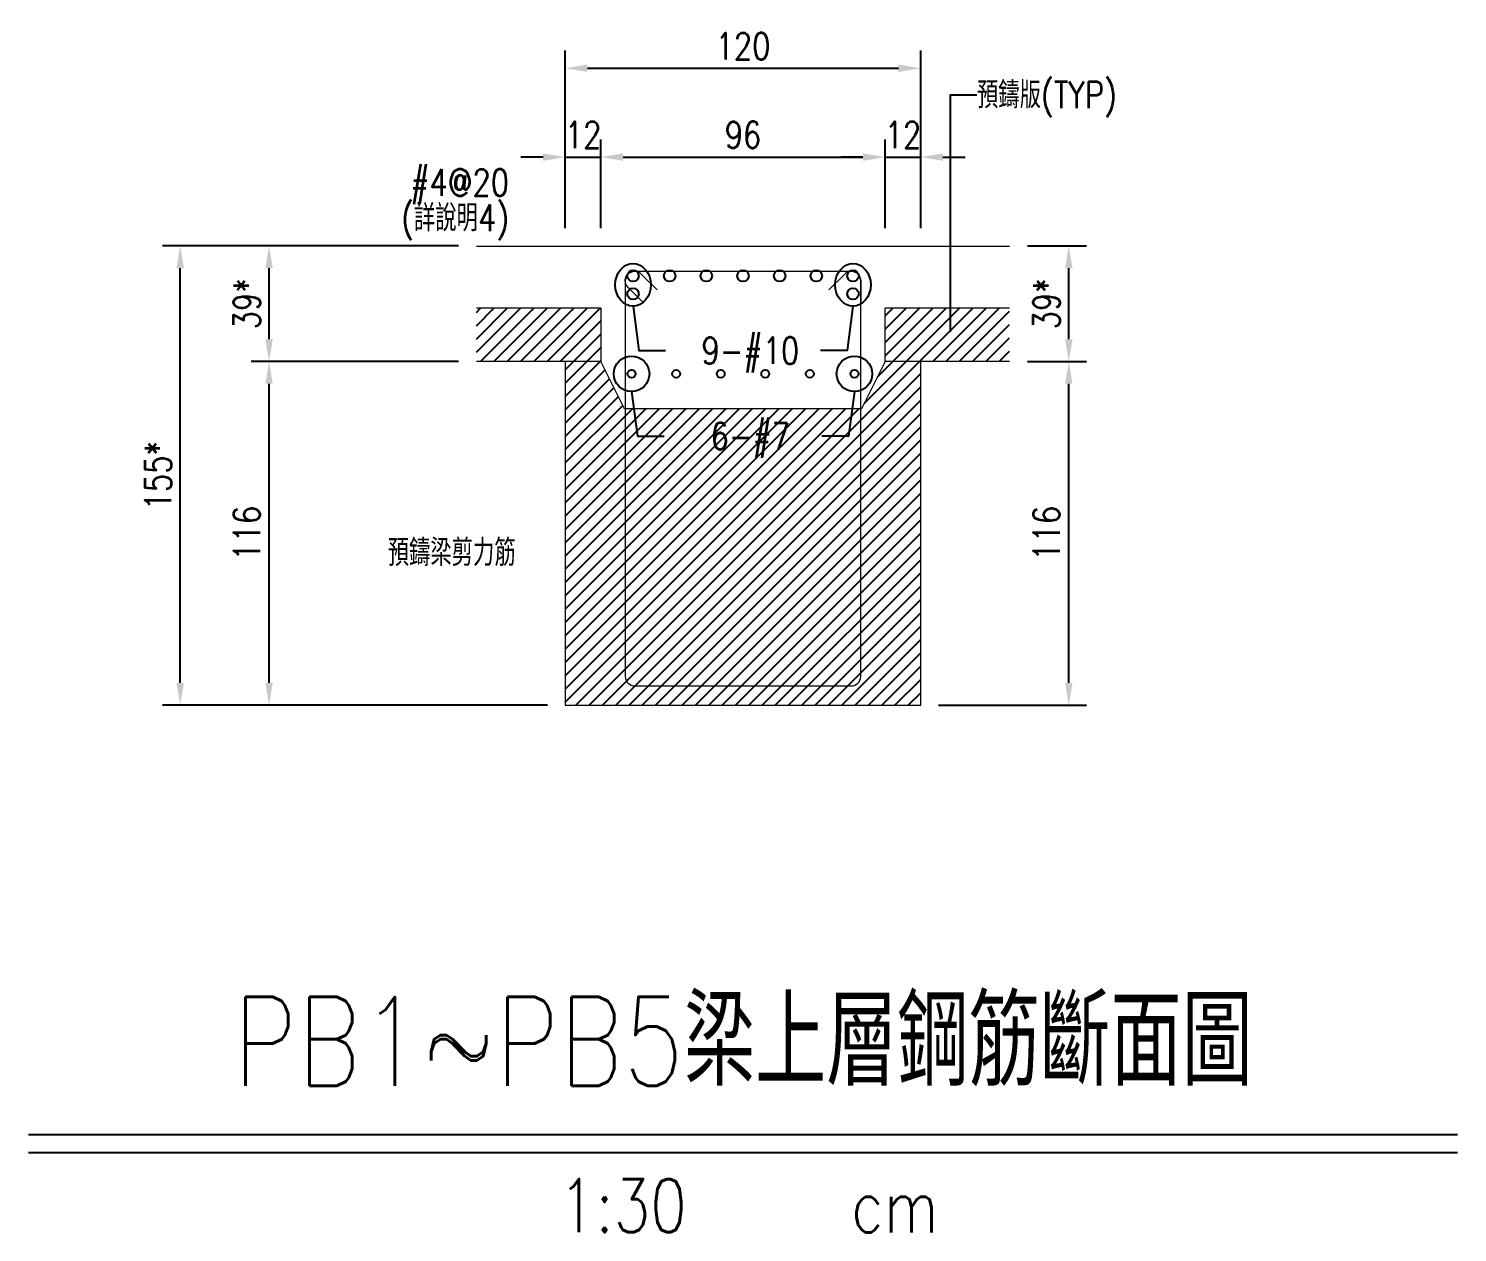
# Model space of a CAD drawing. Extents: x -4754 to 4976, y -23710 to 3942.
# Drawn here: x 4493.4 to 4975.8, y -19638.8 to -19232.4 of the extents above; entities that cross this region are included whole.
import ezdxf
from ezdxf.enums import TextEntityAlignment as Align

# ---------------------------------------------------------------- set-up
doc = ezdxf.new("R2010")
doc.units = 0
doc.header["$LTSCALE"] = 3
doc.layers.get('0').update_dxf_attribs({"linetype": 'CONTINUOUS'})
doc.layers.add('HB_0', color=7, linetype='CONTINUOUS', transparency=0.5)
doc.layers.add('預鑄版_HATCH', color=253, linetype='CONTINUOUS', transparency=0.1)
for name, color, linetype in [('HB_DIM', 1, 'CONTINUOUS'), ('HB_TXT_CTEXT', 2, 'CONTINUOUS'), ('鋼筋', 3, 'CONTINUOUS'), ('預鑄梁_HATCH', 253, 'CONTINUOUS')]:
    doc.layers.add(name, color=color, linetype=linetype)
doc.styles.get("Standard").update_dxf_attribs({"font": 'ROMANS.shx', "width": 0.8, "bigfont": 'chineset.shx'})
doc.dimstyles.new('30', dxfattribs={"dimscale": 3, "dimtxt": 3, "dimasz": 2.5, "dimexe": 2, "dimexo": 2, "dimgap": 1, "dimtad": 1, "dimdsep": 46, "dimtxsty": 'Standard', "dimcen": 0, "dimclrd": 256, "dimclre": 256, "dimclrt": 2, "dimadec": 0, "dimazin": 0, "dimtfac": 1, "dimtix": 1, "dimtmove": 2, "dimatfit": 3, "dimfxl": 1, "dimtolj": 1, "dimtzin": 0, "dimarcsym": 0})

# ---------------------------------------------------------------- blocks, each defined once
blk = doc.blocks.new('title_beam')
at = {"color": 3, "linetype": 'Continuous'}
blk.add_line((-241.2, 0), (241.2, 0), dxfattribs=at)
at = {"color": 1, "linetype": 'Continuous'}
blk.add_line((-241.2, -6), (241.2, -6), dxfattribs=at)
at = {"color": 3, "linetype": 'Continuous', "width": 0.8}
blk.add_attdef('TITLE', text='', height=30, dxfattribs=at).set_placement((0, 33), align=Align.MIDDLE)
at = {"linetype": 'Continuous', "width": 0.8}
blk.add_attdef('SCALE', text='', height=18, dxfattribs=at).set_placement((-40.57, -24), align=Align.MIDDLE)
blk.add_attdef('CM', (36.47, -33.03), '', height=18, dxfattribs=at)
blk = doc.blocks.new('C')
at = {"color": 3, "linetype": 'Continuous'}
blk.add_circle((0, 0), 1.2, dxfattribs=at)
blk = doc.blocks.new('*D1424')
at = {"layer": 'HB_DIM', "linetype": 'Continuous', "lineweight": -2}
for p, q in [((4638.57, -19305.8), (4538.57, -19305.8)), ((4544.57, -19453.3), (4544.57, -19313.3)), ((4668.57, -19460.8), (4538.57, -19460.8))]:
    blk.add_line(p, q, dxfattribs=at)
at = {"layer": 'HB_DIM'}
for points in [[(4545.82, -19313.3), (4543.32, -19313.3), (4544.57, -19305.8)], [(4543.32, -19453.3), (4545.82, -19453.3), (4544.57, -19460.8)]]:
    blk.add_solid(points, dxfattribs=at)
at = {"layer": 'HB_DIM', "color": 2, "linetype": 'Continuous', "insert": (4537.07, -19383.3), "char_height": 9, "attachment_point": 5, "rotation": 90}
blk.add_mtext('\\A1;155*', dxfattribs=at)
blk = doc.blocks.new('*D1425')
at = {"layer": 'HB_DIM', "linetype": 'Continuous', "lineweight": -2}
for p, q in [((4638.57, -19344.8), (4568.57, -19344.8)), ((4574.57, -19453.3), (4574.57, -19352.3)), ((4668.57, -19460.8), (4568.57, -19460.8))]:
    blk.add_line(p, q, dxfattribs=at)
at = {"layer": 'HB_DIM'}
for points in [[(4575.82, -19352.3), (4573.32, -19352.3), (4574.57, -19344.8)], [(4573.32, -19453.3), (4575.82, -19453.3), (4574.57, -19460.8)]]:
    blk.add_solid(points, dxfattribs=at)
at = {"layer": 'HB_DIM', "color": 2, "linetype": 'Continuous', "insert": (4567.07, -19402.8), "char_height": 9, "attachment_point": 5, "rotation": 90}
blk.add_mtext('\\A1;116', dxfattribs=at)
blk = doc.blocks.new('*D1426')
at = {"layer": 'HB_DIM', "linetype": 'Continuous', "lineweight": -2}
for p, q in [((4638.57, -19305.8), (4568.57, -19305.8)), ((4574.57, -19337.3), (4574.57, -19313.3)), ((4638.57, -19344.8), (4568.57, -19344.8))]:
    blk.add_line(p, q, dxfattribs=at)
at = {"layer": 'HB_DIM'}
for points in [[(4575.82, -19313.3), (4573.32, -19313.3), (4574.57, -19305.8)], [(4573.32, -19337.3), (4575.82, -19337.3), (4574.57, -19344.8)]]:
    blk.add_solid(points, dxfattribs=at)
at = {"layer": 'HB_DIM', "color": 2, "linetype": 'Continuous', "insert": (4567.07, -19325.3), "char_height": 9, "attachment_point": 5, "rotation": 90}
blk.add_mtext('\\A1;39*', dxfattribs=at)
blk = doc.blocks.new('*D1427')
at = {"layer": 'HB_DIM', "linetype": 'Continuous', "lineweight": -2}
for p, q in [((4830.57, -19344.8), (4850.57, -19344.8)), ((4844.57, -19453.3), (4844.57, -19352.3)), ((4800.57, -19460.8), (4850.57, -19460.8))]:
    blk.add_line(p, q, dxfattribs=at)
at = {"layer": 'HB_DIM'}
for points in [[(4845.82, -19352.3), (4843.32, -19352.3), (4844.57, -19344.8)], [(4843.32, -19453.3), (4845.82, -19453.3), (4844.57, -19460.8)]]:
    blk.add_solid(points, dxfattribs=at)
at = {"layer": 'HB_DIM', "color": 2, "linetype": 'Continuous', "insert": (4837.07, -19402.8), "char_height": 9, "attachment_point": 5, "rotation": 90}
blk.add_mtext('\\A1;116', dxfattribs=at)
blk = doc.blocks.new('*D1428')
at = {"layer": 'HB_DIM', "linetype": 'Continuous', "lineweight": -2}
for p, q in [((4830.57, -19305.8), (4850.57, -19305.8)), ((4844.57, -19337.3), (4844.57, -19313.3)), ((4830.57, -19344.8), (4850.57, -19344.8))]:
    blk.add_line(p, q, dxfattribs=at)
at = {"layer": 'HB_DIM'}
for points in [[(4845.82, -19313.3), (4843.32, -19313.3), (4844.57, -19305.8)], [(4843.32, -19337.3), (4845.82, -19337.3), (4844.57, -19344.8)]]:
    blk.add_solid(points, dxfattribs=at)
at = {"layer": 'HB_DIM', "color": 2, "linetype": 'Continuous', "insert": (4837.07, -19325.3), "char_height": 9, "attachment_point": 5, "rotation": 90}
blk.add_mtext('\\A1;39*', dxfattribs=at)
blk = doc.blocks.new('*D1429')
at = {"layer": 'HB_DIM', "linetype": 'Continuous', "lineweight": -2}
for p, q in [((4674.57, -19299.8), (4674.57, -19239.8)), ((4794.57, -19299.8), (4794.57, -19239.8)), ((4682.07, -19245.8), (4787.07, -19245.8))]:
    blk.add_line(p, q, dxfattribs=at)
at = {"layer": 'HB_DIM'}
for points in [[(4682.07, -19244.55), (4682.07, -19247.05), (4674.57, -19245.8)], [(4787.07, -19247.05), (4787.07, -19244.55), (4794.57, -19245.8)]]:
    blk.add_solid(points, dxfattribs=at)
at = {"layer": 'HB_DIM', "color": 2, "linetype": 'Continuous', "insert": (4734.57, -19238.3), "char_height": 9, "attachment_point": 5, "rotation": 0}
blk.add_mtext('\\A1;120', dxfattribs=at)
blk = doc.blocks.new('*D1430')
at = {"layer": 'HB_DIM', "linetype": 'Continuous', "lineweight": -2}
for p, q in [((4674.57, -19299.8), (4674.57, -19269.8)), ((4686.57, -19299.8), (4686.57, -19269.8)), ((4667.07, -19275.8), (4659.57, -19275.8)), ((4674.57, -19275.8), (4686.57, -19275.8)), ((4694.07, -19275.8), (4701.57, -19275.8))]:
    blk.add_line(p, q, dxfattribs=at)
at = {"layer": 'HB_DIM'}
for points in [[(4667.07, -19277.05), (4667.07, -19274.55), (4674.57, -19275.8)], [(4694.07, -19274.55), (4694.07, -19277.05), (4686.57, -19275.8)]]:
    blk.add_solid(points, dxfattribs=at)
at = {"layer": 'HB_DIM', "color": 2, "linetype": 'Continuous', "insert": (4680.57, -19268.3), "char_height": 9, "attachment_point": 5, "rotation": 0}
blk.add_mtext('\\A1;12', dxfattribs=at)
blk = doc.blocks.new('*D1431')
at = {"layer": 'HB_DIM', "linetype": 'Continuous', "lineweight": -2}
for p, q in [((4686.57, -19299.8), (4686.57, -19269.8)), ((4782.57, -19299.8), (4782.57, -19269.8)), ((4694.07, -19275.8), (4775.07, -19275.8))]:
    blk.add_line(p, q, dxfattribs=at)
at = {"layer": 'HB_DIM'}
for points in [[(4694.07, -19274.55), (4694.07, -19277.05), (4686.57, -19275.8)], [(4775.07, -19277.05), (4775.07, -19274.55), (4782.57, -19275.8)]]:
    blk.add_solid(points, dxfattribs=at)
at = {"layer": 'HB_DIM', "color": 2, "linetype": 'Continuous', "insert": (4734.57, -19268.3), "char_height": 9, "attachment_point": 5, "rotation": 0}
blk.add_mtext('\\A1;96', dxfattribs=at)
blk = doc.blocks.new('*D1432')
at = {"layer": 'HB_DIM', "linetype": 'Continuous', "lineweight": -2}
for p, q in [((4782.57, -19299.8), (4782.57, -19269.8)), ((4794.57, -19299.8), (4794.57, -19269.8)), ((4775.07, -19275.8), (4767.57, -19275.8)), ((4782.57, -19275.8), (4794.57, -19275.8)), ((4802.07, -19275.8), (4809.57, -19275.8))]:
    blk.add_line(p, q, dxfattribs=at)
at = {"layer": 'HB_DIM'}
for points in [[(4775.07, -19277.05), (4775.07, -19274.55), (4782.57, -19275.8)], [(4802.07, -19274.55), (4802.07, -19277.05), (4794.57, -19275.8)]]:
    blk.add_solid(points, dxfattribs=at)
at = {"layer": 'HB_DIM', "color": 2, "linetype": 'Continuous', "insert": (4788.57, -19268.3), "char_height": 9, "attachment_point": 5, "rotation": 0}
blk.add_mtext('\\A1;12', dxfattribs=at)
blk = doc.blocks.new('C_Red')
at = {"color": 1, "linetype": 'Continuous'}
blk.add_circle((0, 0), 1.2, dxfattribs=at)

msp = doc.modelspace()

# ---------------------------------------------------------------- hatches: boundary and pattern name
at = {"layer": '預鑄梁_HATCH', "linetype": 'Continuous'}
h = msp.add_hatch(dxfattribs=at)
h.set_pattern_fill('ANSI31', color=256, style=0)
h.paths.add_polyline_path([(4794.573, -19460.802), (4794.573, -19344.802), (4782.573, -19344.802), (4774.573, -19360.802), (4694.573, -19360.802), (4686.573, -19344.802), (4674.573, -19344.802), (4674.573, -19460.802)], flags=17)
at = {"layer": '預鑄版_HATCH', "linetype": 'Continuous'}
h = msp.add_hatch(dxfattribs=at)
h.set_pattern_fill('ANSI31', color=256, style=0)
h.paths.add_polyline_path([(4644.573, -19344.802), (4686.573, -19344.802), (4686.573, -19326.802), (4644.573, -19326.802)], flags=17)
h = msp.add_hatch(dxfattribs=at)
h.set_pattern_fill('ANSI31', color=256, style=0)
h.paths.add_polyline_path([(4782.573, -19344.802), (4824.573, -19344.802), (4824.573, -19326.802), (4782.573, -19326.802)], flags=17)

# ---------------------------------------------------------------- linework, layer by layer
at = {"layer": 'HB_0', "lineweight": 5}
for p, q in [((4644.573, -19305.802, 455), (4824.573, -19305.802, 455)), ((4686.573, -19326.802), (4644.573, -19326.802)), ((4686.573, -19326.802), (4686.573, -19344.802)), ((4824.573, -19326.802), (4782.573, -19326.802)), ((4782.573, -19344.802), (4782.573, -19326.802)), ((4686.573, -19344.802), (4644.573, -19344.802)), ((4824.573, -19344.802), (4782.573, -19344.802))]:
    msp.add_line(p, q, dxfattribs=at)
msp.add_lwpolyline([(4794.573, -19460.802), (4794.573, -19344.802), (4782.573, -19344.802), (4774.573, -19360.802), (4694.573, -19360.802), (4686.573, -19344.802), (4674.573, -19344.802), (4674.573, -19460.802), (4794.573, -19460.802)], dxfattribs=at)
at = {"layer": 'HB_DIM', "color": 1, "linetype": 'Continuous'}
for points in [[(4804.573, -19334.802), (4804.573, -19254.802), (4813.573, -19254.802)], [(4697.453, -19326.12), (4699.453, -19341.12), (4708.453, -19341.12)], [(4771.693, -19326.12), (4769.693, -19341.12), (4760.693, -19341.12)], [(4696.953, -19354.965), (4698.953, -19369.965), (4707.953, -19369.965)], [(4772.193, -19354.965), (4770.193, -19369.965), (4761.193, -19369.965)]]:
    msp.add_lwpolyline(points, dxfattribs=at)
for points in [[(4734.573, -19314.337, 0, 5, 0), (4727.573, -19311.337, 0, 0, 0), (4664.573, -19284.337, 0, 0, 0), (4655.573, -19284.337, 0, 0, 0)], [(4694.828, -19384.327, 0, 5, 0), (4689.828, -19389.327, 0, 0, 0), (4669.828, -19409.327, 0, 0, 0), (4660.828, -19409.327, 0, 0, 0)]]:
    msp.add_lwpolyline(points, format="xyseb", dxfattribs=at)
at = {"layer": '鋼筋', "lineweight": 5}
for p, q in [((4698.003, -19314.337, 243.73), (4771.143, -19314.337, 243.73)), ((4705.637, -19320.655, 245), (4700.248, -19315.266, 245)), ((4768.898, -19315.266, 245), (4763.51, -19320.655, 245)), ((4694.828, -19317.512, 245), (4694.828, -19451.142, 245)), ((4701.146, -19325.145, 243.73), (4695.758, -19319.757, 243.73)), ((4774.318, -19317.512, 243.73), (4774.318, -19325.132, 243.73)), ((4774.318, -19451.142, 245), (4774.318, -19317.512, 245)), ((4698.003, -19454.317, 245), (4771.143, -19454.317, 245))]:
    msp.add_line(p, q, dxfattribs=at)
at = {"layer": '鋼筋', "lineweight": 5, "extrusion": (-4.93038e-32, -1.22465e-16, -1)}
msp.add_arc((-4698.003, -19317.512, -243.73), 3.175, 315, 90, dxfattribs=at)
at = {"layer": '鋼筋', "lineweight": 5}
for centre, start, end in [((4698.003, -19317.512, 245), 45, 180), ((4771.143, -19317.512, 245), 0, 135), ((4698.003, -19451.142, 245), 180, 270), ((4771.143, -19451.142, 245), 270, 0)]:
    msp.add_arc(centre, 3.175, start, end, dxfattribs=at)
at = {"layer": '鋼筋', "lineweight": 5, "extrusion": (-2.99962e-32, -1.22465e-16, -1)}
msp.add_arc((-4771.143, -19317.512, -243.73), 3.175, 90, 180, dxfattribs=at)

# ---------------------------------------------------------------- block references
at = {"layer": 'HB_DIM', "linetype": 'Continuous', "xscale": 5, "zscale": 5}
for p, yscale in [((4697.453, -19318.92, 434.561), 6), ((4771.693, -19318.92, 434.561), 6), ((4696.953, -19348.965, 422.47), 5), ((4772.193, -19348.965, 422.47), 5)]:
    msp.add_blockref('C_Red', p, dxfattribs=dict(at, yscale=yscale))
at = {"layer": 'HB_TXT_CTEXT', "linetype": 'Continuous'}
msp.add_blockref('title_beam', (4734.573, -19605.802, 455), dxfattribs=at).add_auto_attribs({'TITLE': 'PB1~PB5梁上層鋼筋斷面圖', 'SCALE': '1:30', 'CM': 'cm'})
at = {"layer": '鋼筋', "linetype": 'Continuous'}
for p, xscale, yscale, zscale in [((4697.453, -19315.905, 434.561), 1.61, 1.61, 1.61), ((4709.827, -19315.905, 434.561), 1.61, 1.61, 1.61), ((4722.2, -19315.905, 434.561), 1.61, 1.61, 1.61), ((4734.573, -19315.905, 434.561), 1.61, 1.61, 1.61), ((4746.947, -19315.905, 434.561), 1.61, 1.61, 1.61), ((4759.32, -19315.905, 434.561), 1.61, 1.61, 1.61), ((4771.693, -19315.905, 434.561), 1.61, 1.61, 1.61), ((4697.453, -19321.935, 428.591), 1.61, 1.61, 1.61), ((4771.693, -19321.935, 428.591), 1.61, 1.61, 1.61), ((4696.953, -19348.965, 422.47), 1.11, 1.11, 1.11), ((4712.001, -19348.965, 422.47), 1.11, 1.11, 1.11), ((4727.049, -19348.965, 422.47), 1.11, 1.11, 1.11), ((4742.097, -19348.965, 422.47), 1.11, 1.11, 1.11), ((4757.145, -19348.965, 422.47), 1.11, 1.11, 1.11), ((4772.193, -19348.965, 422.47), 1.11, 1.11, 1.11)]:
    msp.add_blockref('C', p, dxfattribs=dict(at, xscale=xscale, yscale=yscale, zscale=zscale))

# ---------------------------------------------------------------- texts
at = {"layer": 'HB_TXT_CTEXT', "linetype": 'Continuous', "width": 0.8}
msp.add_text('預鑄版(TYP)', height=9, dxfattribs=at).set_placement((4813.573, -19254.802, 455), align=Align.MIDDLE_LEFT)
for s, p in [('#4@20', (4655.573, -19284.337, 243.73)), ('(詳說明4)', (4655.573, -19296.337, 243.73)), ('預鑄梁剪力筋', (4657.828, -19409.327, 245))]:
    msp.add_text(s, height=9, dxfattribs=at).set_placement(p, align=Align.MIDDLE_RIGHT)
for s, p in [(' 9-#10', (4734.573, -19341.12, 434.561)), (' 6-#7', (4734.573, -19369.965, 422.47))]:
    msp.add_text(s, height=9, dxfattribs=at).set_placement(p, align=Align.MIDDLE_CENTER)

# ---------------------------------------------------------------- dimensions: what is measured, and where the dimension line sits
at = {"layer": 'HB_DIM', "linetype": 'Continuous'}
for base, p1, p2, angle, override, picture, middle in [((4794.573, -19245.802), (4674.573, -19305.802, 455), (4794.573, -19305.802, 455), 0, {"dimdec": 0, "dimpost": '<>'}, '*D1429', (4734.573, -19238.302)), ((4686.573, -19275.802), (4674.573, -19305.802, 455), (4686.573, -19305.802, 455), 0, {"dimdec": 0, "dimpost": '<>'}, '*D1430', (4680.573, -19268.302)), ((4782.573, -19275.802), (4686.573, -19305.802, 455), (4782.573, -19305.802, 455), 0, {"dimdec": 0, "dimpost": '<>'}, '*D1431', (4734.573, -19268.302)), ((4794.573, -19275.802), (4782.573, -19305.802, 455), (4794.573, -19305.802, 455), 0, {"dimdec": 0, "dimpost": '<>'}, '*D1432', (4788.573, -19268.302)), ((4574.573, -19344.802), (4674.573, -19460.802, 255), (4644.573, -19344.802, 255), 90, {"dimtad": 4, "dimdec": 0, "dimpost": '<>'}, '*D1425', (4567.073, -19402.802)), ((4844.573, -19344.802), (4794.573, -19460.802, 255), (4824.573, -19344.802, 255), 90, {"dimtad": 4, "dimdec": 0, "dimpost": '<>'}, '*D1427', (4837.073, -19402.802))]:
    dim = msp.add_linear_dim(base=base, p1=p1, p2=p2, angle=angle, dimstyle='30', override=override, dxfattribs=at)
    dim.commit()
    dim.dimension.update_dxf_attribs({"geometry": picture, "text_midpoint": middle})
for base, p1, p2, picture, middle in [((4544.573, -19305.802), (4674.573, -19460.802, 255), (4644.573, -19305.802, 455), '*D1424', (4537.073, -19383.302)), ((4574.573, -19305.802), (4644.573, -19344.802, 255), (4644.573, -19305.802, 455), '*D1426', (4567.073, -19325.302)), ((4844.573, -19305.802), (4824.573, -19344.802, 255), (4824.573, -19305.802, 455), '*D1428', (4837.073, -19325.302))]:
    dim = msp.add_linear_dim(base=base, p1=p1, p2=p2, angle=90, text='<>*', dimstyle='30', override={"dimtad": 4, "dimdec": 0, "dimpost": '<>'}, dxfattribs=at)
    dim.commit()
    dim.dimension.update_dxf_attribs({"geometry": picture, "text_midpoint": middle})

doc.saveas('drawing.dxf')
